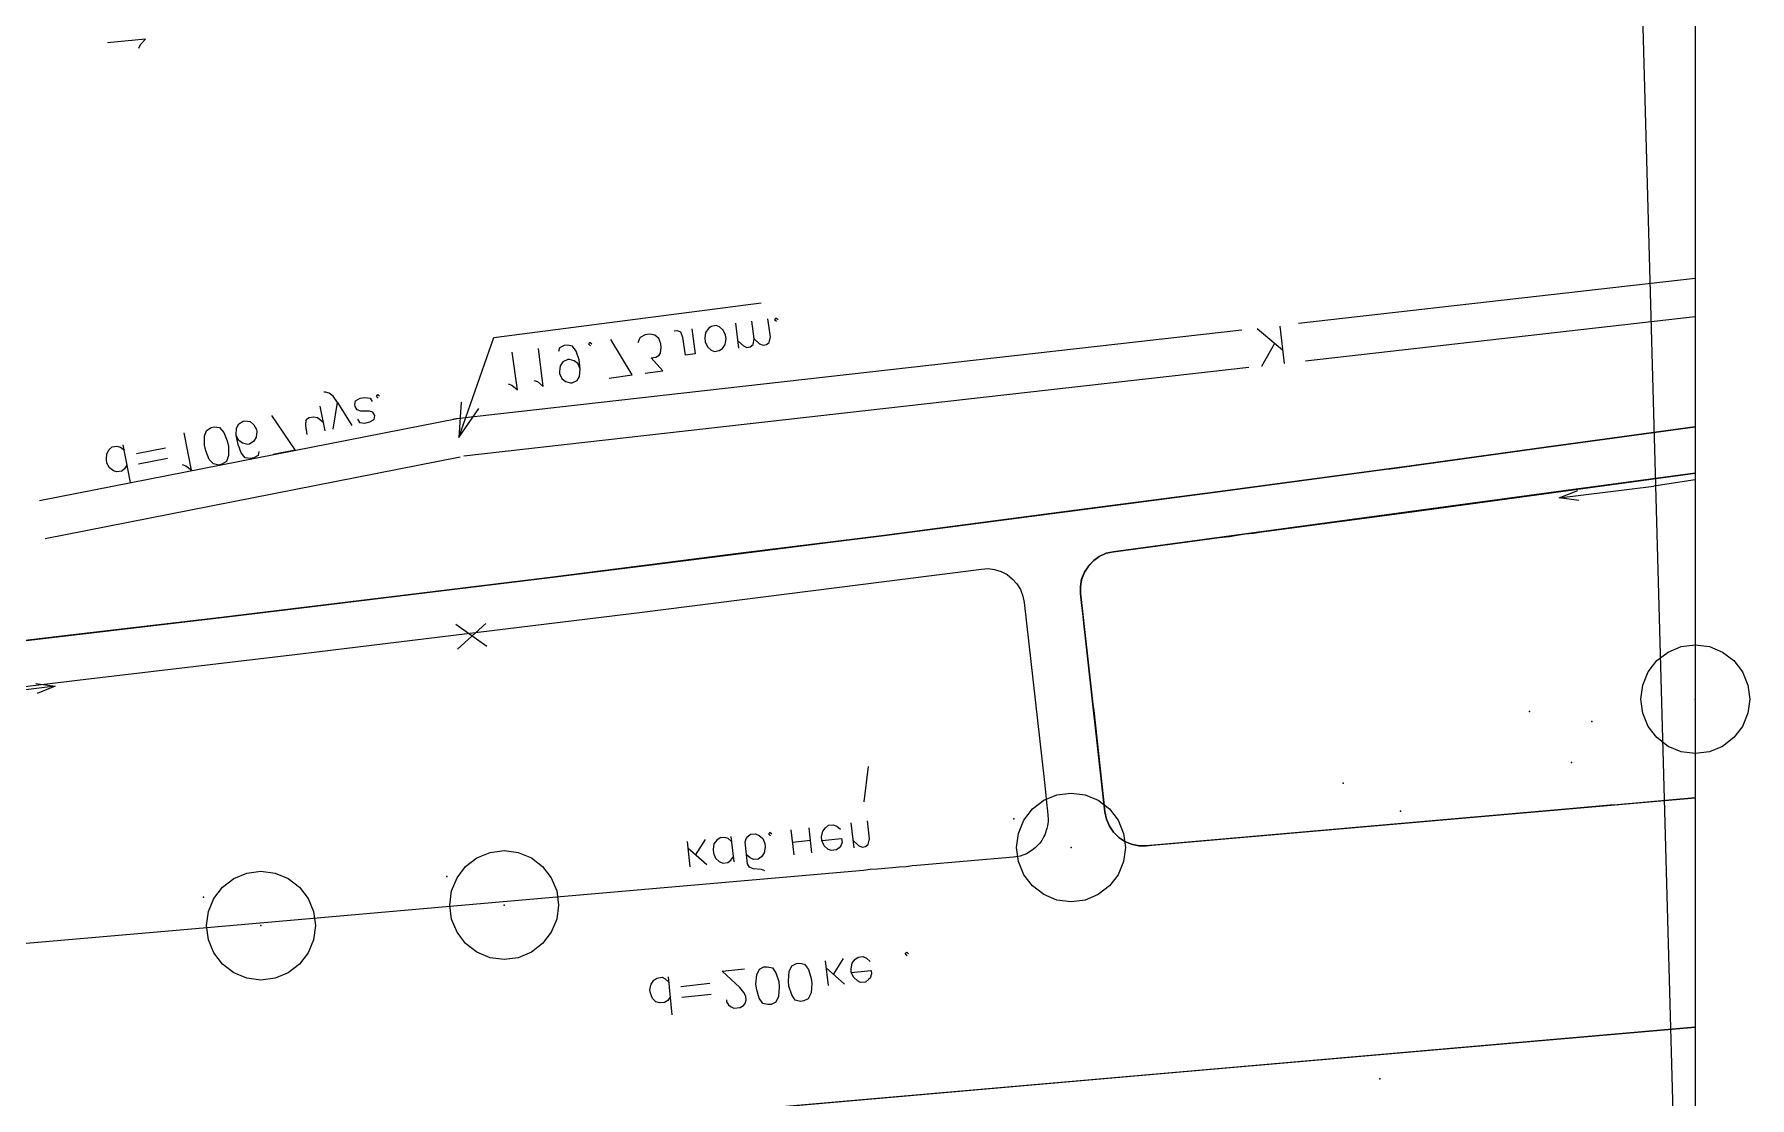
# Model space of a CAD drawing. Header units: metres. Extents: x 131 to 658, y 22 to 173.
# Drawn here: x 611.02 to 658.3, y 103.01 to 132.29 of the extents above; entities that cross this region are included whole.
import ezdxf

# ---------------------------------------------------------------- set-up
doc = ezdxf.new("R2010")
doc.units = ezdxf.units.M
for name, color, linetype in [('BOUNDARY', 7, 'Continuous'), ('ELECTR_CABLE', 7, 'Continuous'), ('GRASS', 7, 'Continuous'), ('OVERHEAD_POWER_LINE', 7, 'Continuous'), ('ROAD', 7, 'Continuous'), ('SEWER', 7, 'Continuous'), ('SIDEWALK_PATH', 7, 'Continuous'), ('TREE', 7, 'Continuous')]:
    doc.layers.add(name, color=color, linetype=linetype)

msp = doc.modelspace()

# ---------------------------------------------------------------- linework, layer by layer
at = {"layer": 'BOUNDARY'}
msp.add_lwpolyline([(654.554, 161.377), (656.795, 80.359)], dxfattribs=at)
at = {"layer": 'ELECTR_CABLE'}
for points in [[(613.906, 131.915), (613.951, 132.015), (613.951, 132.015), (614.084, 132.159), (614.084, 132.159), (613.041, 132.059)], [(634.002, 112.129), (633.88, 111.153)], [(633.592, 110.087), (633.736, 109.954), (633.736, 109.954), (633.836, 109.91), (633.836, 109.91), (633.925, 109.921), (633.925, 109.921), (634.002, 109.976), (634.002, 109.976), (634.036, 110.132), (634.036, 110.132), (633.98, 110.631)], [(630.241, 110.054), (630.141, 110.143), (630.141, 110.143), (630.052, 110.176), (630.052, 110.176), (629.919, 110.165), (629.919, 110.165), (629.83, 110.098), (629.83, 110.098), (629.797, 110.054), (629.797, 110.054), (629.752, 109.999), (629.752, 109.999), (629.73, 109.843), (629.73, 109.843), (629.741, 109.743), (629.741, 109.743), (629.797, 109.599), (629.797, 109.599), (629.897, 109.51), (629.897, 109.51), (629.997, 109.466), (629.997, 109.466), (630.13, 109.488), (630.13, 109.488), (630.218, 109.544), (630.218, 109.544), (630.296, 109.655)], [(630.307, 109.499), (630.23, 110.198)], [(631.151, 109.255), (631.062, 109.288), (631.062, 109.288), (630.829, 109.311), (630.829, 109.311), (630.729, 109.355), (630.729, 109.355), (630.673, 109.444), (630.673, 109.444), (630.607, 110.043), (630.607, 110.043), (630.64, 110.143), (630.64, 110.143), (630.685, 110.198), (630.685, 110.198), (630.762, 110.265), (630.762, 110.265), (630.895, 110.276), (630.895, 110.276), (630.995, 110.232), (630.995, 110.232), (631.095, 110.143), (631.095, 110.143), (631.151, 110.01), (631.151, 110.01), (631.162, 109.91), (631.162, 109.91), (631.139, 109.754), (631.139, 109.754), (631.095, 109.699), (631.095, 109.699), (631.062, 109.643), (631.062, 109.643), (630.973, 109.577), (630.973, 109.577), (630.84, 109.566), (630.84, 109.566), (630.751, 109.61), (630.751, 109.61), (630.651, 109.699)], [(631.306, 110.22), (631.262, 110.265), (631.262, 110.265), (631.295, 110.32), (631.295, 110.32), (631.35, 110.276)], [(631.961, 109.699), (631.883, 110.387)], [(632.449, 109.754), (632.371, 110.442)], [(632.726, 110.087), (633.27, 110.143), (633.27, 110.143), (633.281, 110.043), (633.281, 110.043), (633.248, 109.943), (633.248, 109.943), (633.203, 109.888), (633.203, 109.888), (633.126, 109.832), (633.126, 109.832), (632.982, 109.81), (632.982, 109.81), (632.893, 109.854), (632.893, 109.854), (632.793, 109.943), (632.793, 109.943), (632.726, 110.087), (632.726, 110.087), (632.715, 110.187), (632.715, 110.187), (632.749, 110.343), (632.749, 110.343), (632.826, 110.442), (632.826, 110.442), (632.904, 110.509), (632.904, 110.509), (633.037, 110.52), (633.037, 110.52), (633.137, 110.487), (633.137, 110.487), (633.237, 110.398)], [(633.614, 109.888), (633.536, 110.576)], [(629.098, 109.366), (629.02, 110.065)], [(629.553, 109.421), (629.042, 109.865)], [(629.242, 109.688), (629.519, 110.121)], [(631.916, 110.043), (632.416, 110.098)]]:
    msp.add_lwpolyline(points, dxfattribs=at)
at = {"layer": 'GRASS'}
msp.add_lwpolyline([(641.659, 109.943), (641.459, 109.943), (641.26, 109.987), (641.071, 110.065), (640.905, 110.176), (640.76, 110.32), (640.649, 110.487), (640.572, 110.675), (640.527, 110.875), (639.95, 115.991), (639.917, 116.346), (639.884, 116.645), (639.85, 116.89), (639.85, 117.089), (639.884, 117.289), (639.961, 117.478), (640.062, 117.628), (640.072, 117.655), (640.217, 117.8), (640.372, 117.911), (640.561, 117.999), (640.76, 118.044), (643.479, 118.41), (643.612, 118.421), (643.768, 118.443), (643.956, 118.465), (644.167, 118.499), (644.389, 118.532), (644.622, 118.554), (644.844, 118.587), (645.066, 118.621), (648.917, 119.131), (656.795, 120.208), (656.795, 119.553), (656.795, 119.287), (656.795, 117.045), (656.795, 116.956), (656.795, 116.579), (656.795, 111.264), (654.642, 111.075), (654.454, 111.064), (653.433, 110.975), (645.443, 110.276)], close=True, dxfattribs=at)
for points in [[(609.079, 114.127), (612.208, 114.504), (618.434, 115.236), (627.777, 116.379), (637.121, 117.567), (637.309, 117.578), (637.487, 117.555), (637.664, 117.5), (637.831, 117.411), (637.975, 117.289), (638.097, 117.156), (638.197, 117.001), (638.264, 116.823), (638.297, 116.645), (638.852, 111.774), (638.885, 111.43), (638.918, 111.141), (638.941, 110.897), (638.952, 110.786), (638.963, 110.687), (638.963, 110.609), (638.941, 110.498), (638.929, 110.42), (638.874, 110.243), (638.841, 110.198), (638.785, 110.087), (638.73, 110.021), (638.663, 109.943), (638.608, 109.888), (638.519, 109.821), (638.363, 109.721), (638.186, 109.655), (638.008, 109.632), (635.456, 109.41), (635.345, 109.399), (635.212, 109.388), (635.046, 109.366), (634.857, 109.355), (634.668, 109.333), (634.457, 109.322), (634.258, 109.299), (634.058, 109.288), (633.869, 109.266), (624.681, 108.467), (615.46, 107.657), (609.312, 107.124)], [(557.59, 96.305), (572.06, 97.559), (584.822, 98.68), (600.834, 100.067), (622.251, 101.942), (642.503, 103.707), (656.795, 104.95), (656.795, 104.883), (656.795, 104.827), (656.795, 98.846), (656.795, 97.337), (639.407, 95.817), (619.166, 94.052), (597.738, 92.177), (581.726, 90.779), (568.964, 89.658)]]:
    msp.add_lwpolyline(points, dxfattribs=at)
at = {"layer": 'GROUND'}
for points in [[(658.295, 113.982), (658.244, 113.594), (658.094, 113.232), (657.856, 112.922), (657.545, 112.683), (657.183, 112.533), (656.795, 112.482), (656.407, 112.533), (656.045, 112.683), (655.735, 112.922), (655.496, 113.232), (655.346, 113.594), (655.295, 113.982), (655.346, 114.37), (655.496, 114.732), (655.735, 115.043), (656.045, 115.281), (656.407, 115.431), (656.795, 115.482), (657.183, 115.431), (657.545, 115.281), (657.856, 115.043), (658.094, 114.732), (658.244, 114.37)], [(641.093, 109.898), (641.042, 109.51), (640.892, 109.148), (640.654, 108.838), (640.343, 108.599), (639.981, 108.449), (639.593, 108.398), (639.205, 108.449), (638.843, 108.599), (638.533, 108.838), (638.294, 109.148), (638.144, 109.51), (638.093, 109.898), (638.144, 110.287), (638.294, 110.648), (638.533, 110.959), (638.843, 111.197), (639.205, 111.347), (639.593, 111.398), (639.981, 111.347), (640.343, 111.197), (640.654, 110.959), (640.892, 110.648), (641.042, 110.287)], [(625.469, 108.312), (625.418, 107.923), (625.268, 107.562), (625.03, 107.251), (624.719, 107.013), (624.357, 106.863), (623.969, 106.812), (623.581, 106.863), (623.219, 107.013), (622.908, 107.251), (622.67, 107.562), (622.52, 107.923), (622.469, 108.312), (622.52, 108.7), (622.67, 109.062), (622.908, 109.372), (623.219, 109.611), (623.581, 109.76), (623.969, 109.812), (624.357, 109.76), (624.719, 109.611), (625.03, 109.372), (625.268, 109.062), (625.418, 108.7)], [(618.767, 107.746), (618.715, 107.357), (618.566, 106.996), (618.327, 106.685), (618.017, 106.447), (617.655, 106.297), (617.267, 106.246), (616.878, 106.297), (616.517, 106.447), (616.206, 106.685), (615.968, 106.996), (615.818, 107.357), (615.767, 107.746), (615.818, 108.134), (615.968, 108.496), (616.206, 108.806), (616.517, 109.045), (616.878, 109.194), (617.267, 109.246), (617.655, 109.194), (618.017, 109.045), (618.327, 108.806), (618.566, 108.496), (618.715, 108.134)]]:
    msp.add_lwpolyline(points, close=True, dxfattribs=at)
at = {"layer": 'OVERHEAD_POWER_LINE'}
for points in [[(653.045, 119.531), (655.652, 119.852)], [(653.588, 119.453), (653.045, 119.531), (653.045, 119.531), (653.555, 119.73)], [(656.795, 120.019), (655.652, 119.852)], [(611.065, 114.415), (611.598, 114.337), (611.598, 114.337), (611.099, 114.138)], [(611.598, 114.337), (609.001, 114.016)]]:
    msp.add_lwpolyline(points, dxfattribs=at)
at = {"layer": 'ROAD'}
msp.add_lwpolyline([(656.795, 144.242), (656.795, 121.485), (656.795, 121.484), (656.794, 121.484), (652.689, 120.918), (648.972, 120.407), (643.568, 119.686), (639.739, 119.187), (634.446, 118.488), (630.496, 117.999), (625.313, 117.345), (621.252, 116.845), (616.181, 116.235), (612.008, 115.747), (607.048, 115.159)], dxfattribs=at)
at = {"layer": 'SEWER'}
for points in [[(656.795, 125.567), (645.865, 124.324)], [(622.784, 122.161), (622.717, 121.184), (622.717, 121.184), (623.682, 123.947), (623.682, 123.947), (631.051, 124.901)], [(630.44, 123.648), (630.352, 124.336)], [(630.407, 123.847), (630.562, 123.714), (630.562, 123.714), (630.662, 123.67), (630.662, 123.67), (630.751, 123.681), (630.751, 123.681), (630.829, 123.747), (630.829, 123.747), (630.862, 123.903), (630.862, 123.903), (630.795, 124.391)], [(630.862, 123.903), (631.006, 123.77), (631.006, 123.77), (631.106, 123.736), (631.106, 123.736), (631.195, 123.747), (631.195, 123.747), (631.273, 123.803), (631.273, 123.803), (631.306, 123.958), (631.306, 123.958), (631.239, 124.458)], [(631.472, 124.38), (631.428, 124.424), (631.428, 124.424), (631.461, 124.48), (631.461, 124.48), (631.517, 124.435)], [(656.795, 124.513), (646.054, 123.292)], [(644.3, 124.147), (622.573, 121.695)], [(626.867, 122.826), (627.5, 122.915), (627.5, 122.915), (626.912, 123.892)], [(627.855, 122.96), (628.343, 123.026), (628.343, 123.026), (628.021, 123.381), (628.021, 123.381), (628.154, 123.403), (628.154, 123.403), (628.243, 123.459), (628.243, 123.459), (628.277, 123.514), (628.277, 123.514), (628.299, 123.67), (628.299, 123.67), (628.288, 123.77), (628.288, 123.77), (628.232, 123.914), (628.232, 123.914), (628.121, 124.003), (628.121, 124.003), (627.988, 124.036), (627.988, 124.036), (627.855, 124.014), (627.855, 124.014), (627.722, 123.947), (627.722, 123.947), (627.688, 123.892), (627.688, 123.892), (627.655, 123.792)], [(629.142, 124.18), (629.231, 123.492), (629.231, 123.492), (628.965, 123.459), (628.965, 123.459), (628.898, 123.947), (628.898, 123.947), (628.842, 124.091), (628.842, 124.091), (628.743, 124.125), (628.743, 124.125), (628.654, 124.114)], [(629.763, 123.559), (629.897, 123.581), (629.897, 123.581), (629.985, 123.636), (629.985, 123.636), (630.063, 123.747), (630.063, 123.747), (630.085, 123.903), (630.085, 123.903), (630.074, 124.003), (630.074, 124.003), (630.008, 124.147), (630.008, 124.147), (629.908, 124.236), (629.908, 124.236), (629.808, 124.269), (629.808, 124.269), (629.675, 124.247), (629.675, 124.247), (629.597, 124.191), (629.597, 124.191), (629.519, 124.08), (629.519, 124.08), (629.497, 123.925), (629.497, 123.925), (629.508, 123.825), (629.508, 123.825), (629.575, 123.681), (629.575, 123.681), (629.675, 123.592), (629.675, 123.592), (629.763, 123.559)], [(645.421, 123.592), (644.722, 124.18)], [(645.343, 124.258), (645.465, 123.226)], [(624.082, 122.671), (624.182, 122.627), (624.182, 122.627), (624.337, 122.505), (624.337, 122.505), (624.193, 123.537)], [(624.792, 122.76), (624.892, 122.727), (624.892, 122.727), (625.047, 122.593), (625.047, 122.593), (624.914, 123.636)], [(626.068, 123.082), (626.002, 123.226), (626.002, 123.226), (625.902, 123.304), (625.902, 123.304), (625.769, 123.337), (625.769, 123.337), (625.724, 123.337), (625.724, 123.337), (625.591, 123.27), (625.591, 123.27), (625.513, 123.159), (625.513, 123.159), (625.491, 123.004), (625.491, 123.004), (625.491, 122.948), (625.491, 122.948), (625.558, 122.815), (625.558, 122.815), (625.658, 122.727), (625.658, 122.727), (625.802, 122.693), (625.802, 122.693), (625.846, 122.693), (625.846, 122.693), (625.979, 122.76), (625.979, 122.76), (626.046, 122.871), (626.046, 122.871), (626.068, 123.082), (626.068, 123.082), (626.035, 123.326), (626.035, 123.326), (625.957, 123.57), (625.957, 123.57), (625.857, 123.703), (625.857, 123.703), (625.713, 123.736), (625.713, 123.736), (625.624, 123.725), (625.624, 123.725), (625.491, 123.659), (625.491, 123.659), (625.469, 123.559)], [(626.346, 123.714), (626.301, 123.759), (626.301, 123.759), (626.335, 123.814), (626.335, 123.814), (626.39, 123.77)], [(645.199, 123.781), (644.844, 123.148)], [(644.489, 123.115), (622.861, 120.674)], [(619.033, 121.373), (618.9, 122.05)], [(619.377, 122.149), (619.255, 122.327), (619.255, 122.327), (619.144, 122.405), (619.144, 122.405), (619.044, 122.438), (619.044, 122.438), (619, 122.438)], [(619.255, 121.417), (619.377, 122.149), (619.377, 122.149), (619.776, 121.517)], [(619.932, 121.695), (619.987, 121.606), (619.987, 121.606), (620.132, 121.584), (620.132, 121.584), (620.265, 121.617), (620.265, 121.617), (620.387, 121.683), (620.387, 121.683), (620.409, 121.794), (620.409, 121.794), (620.353, 121.883), (620.353, 121.883), (620.254, 121.916), (620.254, 121.916), (620.021, 121.916), (620.021, 121.916), (619.921, 121.95), (619.921, 121.95), (619.865, 122.039), (619.865, 122.039), (619.854, 122.094), (619.854, 122.094), (619.876, 122.194), (619.876, 122.194), (619.998, 122.272), (619.998, 122.272), (620.132, 122.294), (620.132, 122.294), (620.276, 122.272), (620.276, 122.272), (620.331, 122.183)], [(620.498, 122.272), (620.453, 122.316), (620.453, 122.316), (620.487, 122.371), (620.487, 122.371), (620.531, 122.327)], [(622.717, 121.184), (623.272, 121.983)], [(622.673, 121.706), (611.165, 119.442)], [(617.213, 120.807), (617.191, 120.696), (617.191, 120.696), (617.069, 120.629), (617.069, 120.629), (616.98, 120.607), (616.98, 120.607), (616.836, 120.629), (616.836, 120.629), (616.725, 120.762), (616.725, 120.762), (616.636, 120.995), (616.636, 120.995), (616.581, 121.24), (616.581, 121.24), (616.592, 121.45), (616.592, 121.45), (616.658, 121.561), (616.658, 121.561), (616.78, 121.639), (616.78, 121.639), (616.825, 121.65), (616.825, 121.65), (616.969, 121.628), (616.969, 121.628), (617.069, 121.539), (617.069, 121.539), (617.146, 121.406), (617.146, 121.406), (617.158, 121.351), (617.158, 121.351), (617.135, 121.195), (617.135, 121.195), (617.069, 121.084), (617.069, 121.084), (616.947, 121.007), (616.947, 121.007), (616.902, 120.995), (616.902, 120.995), (616.758, 121.029), (616.758, 121.029), (616.658, 121.106), (616.658, 121.106), (616.581, 121.24)], [(617.601, 120.729), (618.212, 120.851), (618.212, 120.851), (617.568, 121.794)], [(618.545, 121.273), (618.5, 121.517), (618.5, 121.517), (618.511, 121.672), (618.511, 121.672), (618.589, 121.739), (618.589, 121.739), (618.722, 121.761), (618.722, 121.761), (618.822, 121.739), (618.822, 121.739), (618.977, 121.617)], [(615.094, 120.441), (615.193, 120.407), (615.193, 120.407), (615.349, 120.285), (615.349, 120.285), (615.149, 121.317)], [(616.103, 120.429), (615.959, 120.463), (615.959, 120.463), (615.837, 120.585), (615.837, 120.585), (615.748, 120.818), (615.748, 120.818), (615.715, 120.973), (615.715, 120.973), (615.715, 121.228), (615.715, 121.228), (615.77, 121.384), (615.77, 121.384), (615.893, 121.461), (615.893, 121.461), (615.981, 121.484), (615.981, 121.484), (616.126, 121.461), (616.126, 121.461), (616.248, 121.328), (616.248, 121.328), (616.336, 121.095), (616.336, 121.095), (616.37, 120.94), (616.37, 120.94), (616.37, 120.696), (616.37, 120.696), (616.314, 120.529), (616.314, 120.529), (616.192, 120.452), (616.192, 120.452), (616.103, 120.429)], [(622.761, 120.651), (611.321, 118.399)], [(613.584, 120.441), (613.507, 120.33), (613.507, 120.33), (613.429, 120.263), (613.429, 120.263), (613.296, 120.241), (613.296, 120.241), (613.207, 120.274), (613.207, 120.274), (613.096, 120.352), (613.096, 120.352), (613.018, 120.485), (613.018, 120.485), (613.007, 120.585), (613.007, 120.585), (613.018, 120.74), (613.018, 120.74), (613.085, 120.862), (613.085, 120.862), (613.163, 120.929), (613.163, 120.929), (613.296, 120.951), (613.296, 120.951), (613.396, 120.918), (613.396, 120.918), (613.507, 120.84)], [(613.673, 119.952), (613.473, 120.984)], [(613.84, 120.751), (614.639, 120.907)], [(613.895, 120.463), (614.694, 120.618)], [(623.494, 115.436), (622.639, 116.035)], [(623.461, 116.068), (622.684, 115.358)], [(633.536, 106.459), (634.08, 106.514), (634.08, 106.514), (634.091, 106.414), (634.091, 106.414), (634.058, 106.303), (634.058, 106.303), (634.014, 106.259), (634.014, 106.259), (633.925, 106.192), (633.925, 106.192), (633.792, 106.181), (633.792, 106.181), (633.703, 106.226), (633.703, 106.226), (633.603, 106.314), (633.603, 106.314), (633.536, 106.459), (633.536, 106.459), (633.536, 106.559), (633.536, 106.559), (633.559, 106.714), (633.559, 106.714), (633.636, 106.814), (633.636, 106.814), (633.725, 106.88), (633.725, 106.88), (633.858, 106.891), (633.858, 106.891), (633.958, 106.847), (633.958, 106.847), (634.058, 106.758)], [(635.079, 106.914), (635.023, 106.958), (635.023, 106.958), (635.068, 107.013), (635.068, 107.013), (635.112, 106.969)], [(630.096, 105.704), (630.096, 105.649), (630.096, 105.649), (630.152, 105.56), (630.152, 105.56), (630.207, 105.515), (630.207, 105.515), (630.296, 105.471), (630.296, 105.471), (630.474, 105.493), (630.474, 105.493), (630.562, 105.549), (630.562, 105.549), (630.607, 105.604), (630.607, 105.604), (630.64, 105.704), (630.64, 105.704), (630.629, 105.804), (630.629, 105.804), (630.574, 105.904), (630.574, 105.904), (630.463, 106.037), (630.463, 106.037), (629.974, 106.492), (629.974, 106.492), (630.596, 106.559)], [(631.239, 105.571), (631.095, 105.604), (631.095, 105.604), (630.995, 105.748), (630.995, 105.748), (630.929, 105.981), (630.929, 105.981), (630.906, 106.137), (630.906, 106.137), (630.929, 106.392), (630.929, 106.392), (631.006, 106.547), (631.006, 106.547), (631.128, 106.614), (631.128, 106.614), (631.217, 106.614), (631.217, 106.614), (631.361, 106.581), (631.361, 106.581), (631.461, 106.448), (631.461, 106.448), (631.539, 106.203), (631.539, 106.203), (631.55, 106.048), (631.55, 106.048), (631.528, 105.793), (631.528, 105.793), (631.461, 105.637), (631.461, 105.637), (631.328, 105.571), (631.328, 105.571), (631.239, 105.571)], [(632.138, 105.66), (631.994, 105.693), (631.994, 105.693), (631.894, 105.837), (631.894, 105.837), (631.816, 106.081), (631.816, 106.081), (631.805, 106.226), (631.805, 106.226), (631.828, 106.481), (631.828, 106.481), (631.894, 106.636), (631.894, 106.636), (632.027, 106.703), (632.027, 106.703), (632.116, 106.714), (632.116, 106.714), (632.249, 106.681), (632.249, 106.681), (632.36, 106.536), (632.36, 106.536), (632.427, 106.292), (632.427, 106.292), (632.449, 106.148), (632.449, 106.148), (632.427, 105.893), (632.427, 105.893), (632.349, 105.726), (632.349, 105.726), (632.227, 105.671), (632.227, 105.671), (632.138, 105.66)], [(632.904, 106.092), (632.826, 106.78)], [(633.348, 106.137), (632.848, 106.581)], [(633.048, 106.403), (633.326, 106.836)], [(628.554, 105.793), (628.476, 105.682), (628.476, 105.682), (628.387, 105.626), (628.387, 105.626), (628.254, 105.615), (628.254, 105.615), (628.154, 105.649), (628.154, 105.649), (628.055, 105.737), (628.055, 105.737), (627.999, 105.882), (627.999, 105.882), (627.988, 105.981), (627.988, 105.981), (628.021, 106.137), (628.021, 106.137), (628.099, 106.248), (628.099, 106.248), (628.177, 106.303), (628.177, 106.303), (628.321, 106.325), (628.321, 106.325), (628.41, 106.281), (628.41, 106.281), (628.51, 106.192)], [(628.598, 105.293), (628.498, 106.337)], [(628.842, 106.07), (629.641, 106.159)], [(628.865, 105.771), (629.675, 105.859)]]:
    msp.add_lwpolyline(points, dxfattribs=at)
at = {"layer": 'SIDEWALK_PATH'}
msp.add_lwpolyline([(607.048, 115.159), (616.181, 116.235), (617.934, 116.446), (625.314, 117.345), (627.733, 117.644), (628.254, 117.711), (632.893, 118.299), (634.446, 118.488), (643.568, 119.686), (648.339, 120.33), (648.384, 120.33), (652.689, 120.918), (656.795, 121.484), (656.795, 121.406), (656.795, 121.351), (656.795, 120.585), (656.795, 120.529), (656.795, 120.219), (656.795, 120.208), (653.1, 119.708), (640.76, 118.044), (640.561, 117.999), (640.372, 117.911), (640.217, 117.8), (640.072, 117.644), (639.961, 117.478), (639.881, 117.272), (639.85, 117.089), (639.85, 116.89), (640.183, 113.927), (640.206, 113.771), (640.217, 113.683), (640.217, 113.672), (640.527, 110.875), (640.572, 110.675), (640.649, 110.487), (640.76, 110.32), (640.905, 110.176), (641.071, 110.065), (641.26, 109.987), (641.459, 109.943), (641.659, 109.943), (641.826, 109.965), (656.795, 111.264), (656.795, 111.252), (656.795, 109.643), (656.795, 109.166), (656.795, 106.348), (656.795, 104.95), (495.681, 90.901)], dxfattribs=at)
at = {"layer": 'TREE'}
for p in [(656.795, 113.982), (652.231, 113.644), (653.949, 113.363), (653.384, 112.24), (647.089, 111.672), (638.012, 110.685), (648.67, 110.897), (639.593, 109.898), (622.388, 109.098), (615.685, 108.532), (623.969, 108.312), (617.267, 107.746), (648.104, 103.527)]:
    msp.add_point(p, dxfattribs=at)

doc.saveas('drawing.dxf')
